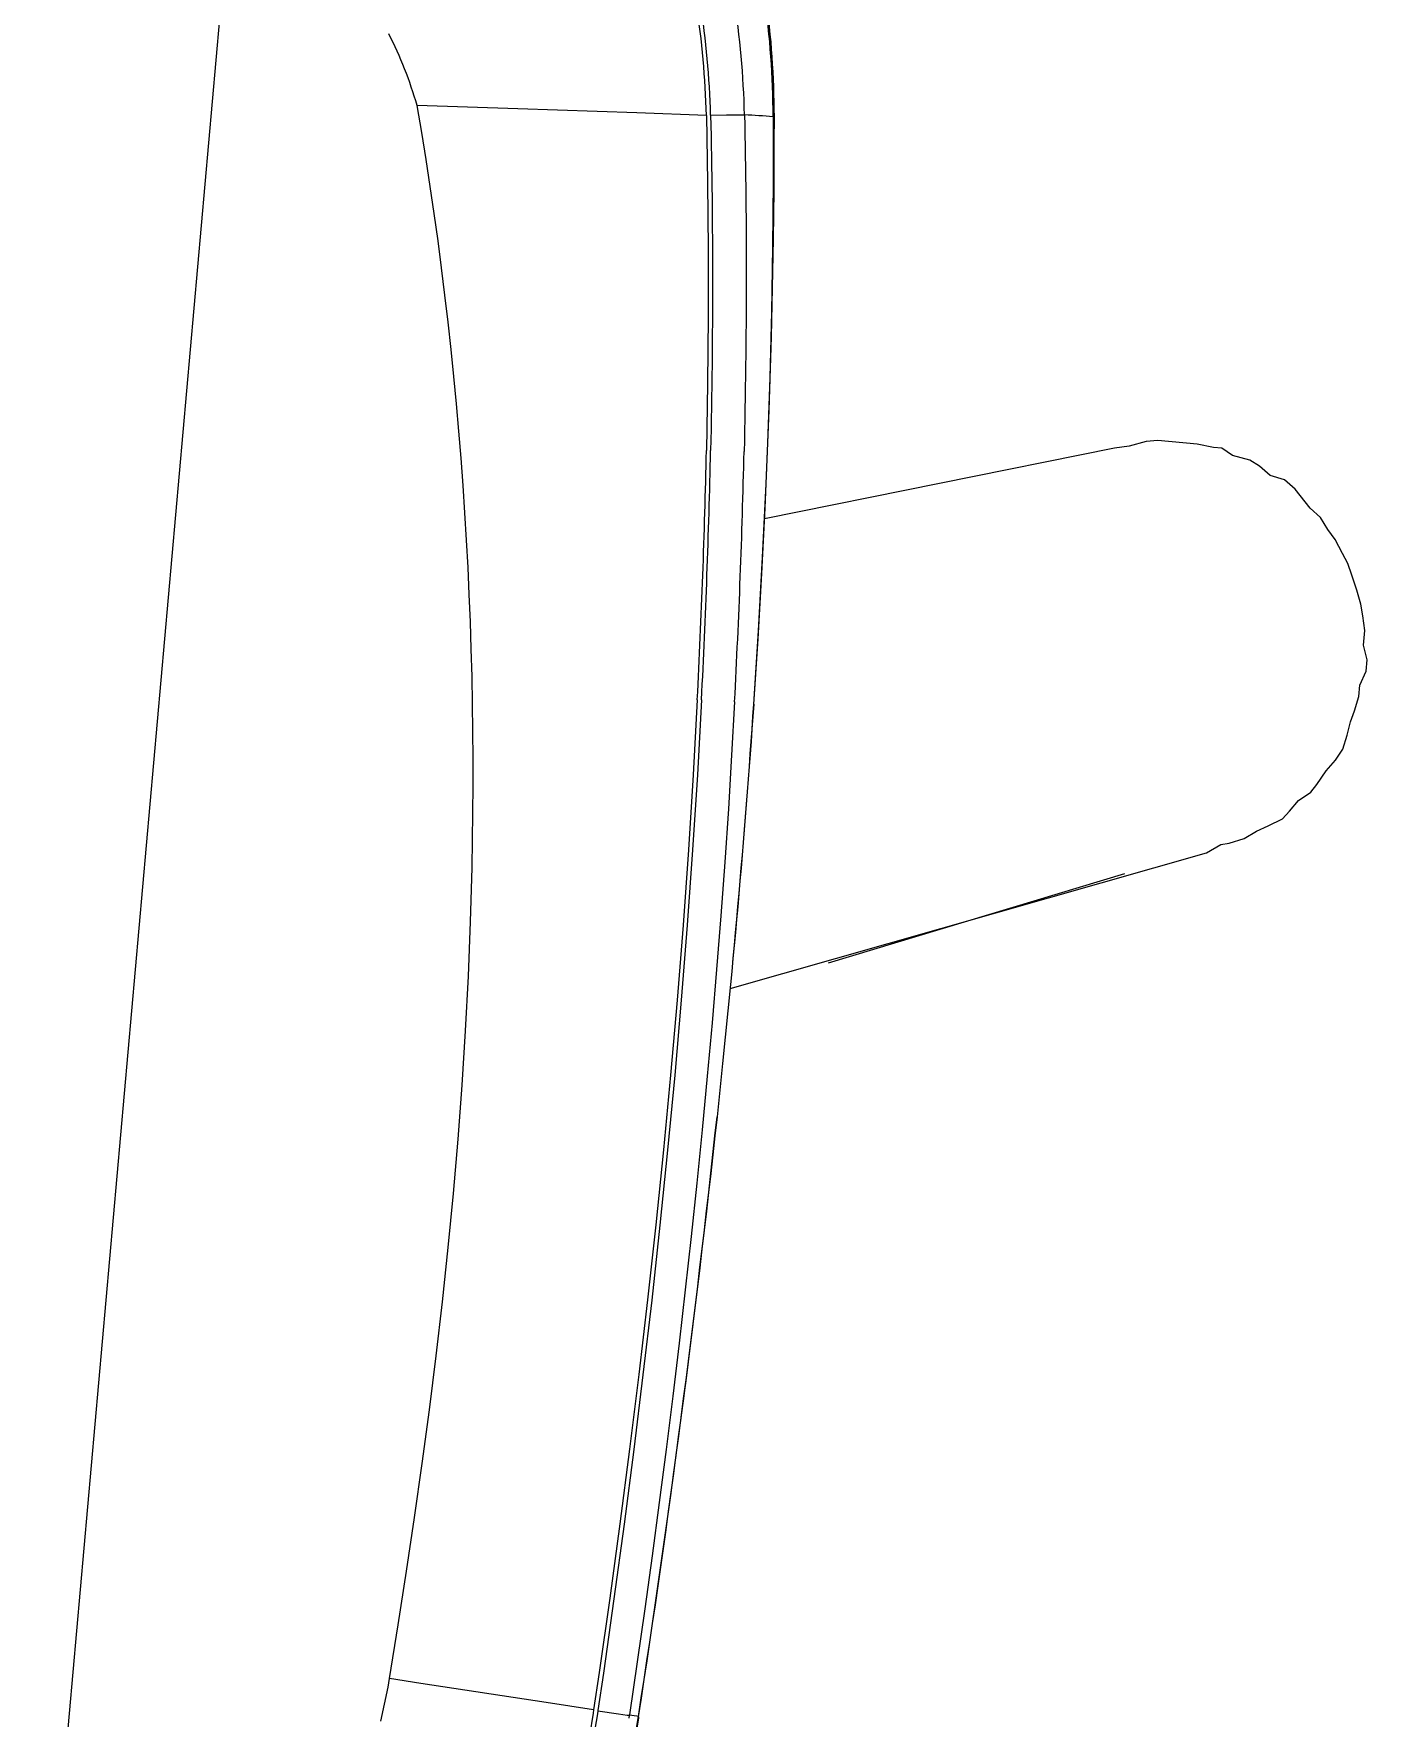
# Model space of a CAD drawing. Extents: x 741 to 1339, y 725 to 848.
# Drawn here: x 1102.4449 to 1102.6023, y 786.1386 to 786.3373 of the extents above; entities that cross this region are included whole.
import ezdxf

# ---------------------------------------------------------------- set-up
doc = ezdxf.new("R2010")
doc.units = 0
doc.header["$MEASUREMENT"] = 0
doc.linetypes.add('CONTINU', pattern=[0])
for name, color, linetype in [('Lay Out', 31, 'CONTINUOUS'), ('PAREDES', 7, 'CONTINUOUS'), ('PENA-008', 8, 'CONTINUOUS')]:
    doc.layers.add(name, color=color, linetype=linetype)

# ---------------------------------------------------------------- blocks, each defined once
blk = doc.blocks.new('A$C12870BC7')
at = {"layer": 'Lay Out', "linetype": 'CONTINU', "ltscale": 0.6}
for p, q in [((1.210796743061962, 0.8310076779898878), (1.209153693146334, 0.8307482490559011)), ((1.213650461336499, 0.8309212016786347), (1.210796743061962, 0.8310076779898878)), ((1.215293511252241, 0.8311806306126215), (1.213650461336499, 0.8309212016786347)), ((1.21693656116787, 0.8309212016786347), (1.215293511252241, 0.8311806306126215)), ((1.218406658460765, 0.8308347253671542), (1.21693656116787, 0.8309212016786347)), ((1.220222660999127, 0.8304023438104338), (1.218406658460765, 0.8308347253671542)), ((1.204743401267535, 0.8291051991402725), (1.20301387504054, 0.8278945307813643)), ((1.20604054593781, 0.8295375806969929), (1.204743401267535, 0.8291051991402725)), ((1.207683595853439, 0.8297970096309797), (1.20604054593781, 0.8295375806969929)), ((1.209153693146334, 0.8307482490559011), (1.207683595853439, 0.8297970096309797)), ((1.221519805669402, 0.830142914876447), (1.220222660999127, 0.8304023438104338)), ((1.22290342665093, 0.829624057008246), (1.221519805669402, 0.830142914876447)), ((1.224632952877926, 0.8289322465175388), (1.22290342665093, 0.829624057008246)), ((1.226189526482301, 0.8282404360266042), (1.224632952877926, 0.8289322465175388)), ((1.201543777747531, 0.8274621492246439), (1.200851967256824, 0.8267703387337093)), ((1.20301387504054, 0.8278945307813643), (1.201543777747531, 0.8274621492246439)), ((1.227400194841209, 0.827548625535897), (1.226189526482301, 0.8282404360266042)), ((1.228870292134104, 0.8265973861109757), (1.227400194841209, 0.827548625535897)), ((1.199295393652449, 0.8255596703748012), (1.196009293821191, 0.822273570543544)), ((1.200851967256824, 0.8267703387337093), (1.199295393652449, 0.8255596703748012)), ((1.230080960493012, 0.8253867177520675), (1.228870292134104, 0.8265973861109757)), ((1.231724010408641, 0.8246084309501072), (1.230080960493012, 0.8253867177520675)), ((1.232675249833449, 0.8236571915251858), (1.231724010408641, 0.8246084309501072)), ((1.233453536635636, 0.8220141416095572), (1.232675249833449, 0.8236571915251858)), ((1.195231007019004, 0.8211493784961164), (1.194366243905563, 0.8192468996462736)), ((1.196009293821191, 0.822273570543544), (1.195231007019004, 0.8211493784961164)), ((1.234404776060444, 0.8210629021846358), (1.233453536635636, 0.8220141416095572)), ((1.235356015485365, 0.8195928048917409), (1.234404776060444, 0.8210629021846358)), ((1.194366243905563, 0.8192468996462736), (1.193415004480755, 0.8177768023533787)), ((1.236047825976186, 0.8183821365328328), (1.235356015485365, 0.8195928048917409)), ((1.193415004480755, 0.8177768023533787), (1.173291836399983, 0.7807645467762683)), ((1.236999065400994, 0.8170849918626715), (1.236047825976186, 0.8183821365328328)), ((1.237950304825802, 0.8156148945695492), (1.236999065400994, 0.8170849918626715)), ((1.238382686382522, 0.8141447972766542), (1.237950304825802, 0.8156148945695492)), ((1.238642115316622, 0.8125017473610257), (1.238382686382522, 0.8141447972766542)), ((1.137563128132285, 0.8120059873783845), (1.137585009052657, 0.8119878611719429)), ((1.137668049735282, 0.8120946925003096), (1.137689860524631, 0.8120765285311933)), ((1.23916097318471, 0.8105992685114103), (1.238642115316622, 0.8125017473610257)), ((1.135224065288014, 0.8095522007534015), (1.135241198868755, 0.8095385629410572)), ((1.23942040211881, 0.8094750764637553), (1.23916097318471, 0.8105992685114103)), ((1.239247449496077, 0.8077455502368736), (1.23942040211881, 0.8094750764637553)), ((1.239506878430177, 0.806102500321245), (1.239247449496077, 0.8077455502368736)), ((1.132699446196227, 0.8064477049013163), (1.132711201256768, 0.8064383666683312)), ((1.239679831052797, 0.8048918319623368), (1.239506878430177, 0.806102500321245)), ((1.238815067939356, 0.8016057321308523), (1.239247449496077, 0.8030758294239746)), ((1.239247449496077, 0.8030758294239746), (1.239679831052797, 0.8048918319623368)), ((1.238555639005256, 0.7999626822152237), (1.238815067939356, 0.8016057321308523)), ((1.237863828514435, 0.798233155988342), (1.238555639005256, 0.7999626822152237)), ((1.236999065400994, 0.7954659140250584), (1.237344970646348, 0.7973683928749011)), ((1.237344970646348, 0.7973683928749011), (1.237863828514435, 0.798233155988342)), ((1.213179625800251, 0.742070670253284), (1.236999065400994, 0.7954659140250584)), ((1.218320182149398, 0.7529195688409942), (1.232675249833449, 0.7864723776447278)), ((1.08676827062385, 0.7693182806344936), (1.262312599828022, 0.5937739514302081)), ((1.271262856552141, 0.6779447490369108), (1.271297199239427, 0.6779060690073635)), ((1.271297199239427, 0.6779060690073635), (1.271539691195755, 0.6776318346112618)), ((1.272152918017753, 0.6786218923148368), (1.272075498616971, 0.6786171395804246)), ((1.272152804728933, 0.6786245950618337), (1.27215292341242, 0.678621886920169)), ((1.272152804728933, 0.6786245950618337), (1.272245183644657, 0.6785193335922628)), ((1.272152918017753, 0.6786218923148368), (1.272245291538695, 0.6785166146612625)), ((1.268105185100183, 0.6750977478134388), (1.268373560847465, 0.6747949322743949)), ((1.268486779505736, 0.6754318148744147), (1.268521025088319, 0.675393296686039)), ((1.268521030482987, 0.6753933128702698), (1.268756665770127, 0.6751273593452112))]:
    blk.add_line(p, q, dxfattribs=at)
for points in [[(1.137585009052657, 0.8119878611719429), (1.143457608578444, 0.8070656790630579), (1.149305699962667, 0.8020764461748655), (1.155119669842577, 0.7970303800775724), (1.160897737965627, 0.7919310736438234), (1.166639399926964, 0.7867810381085434), (1.172343846521073, 0.7815830679287643), (1.178010953669684, 0.7763394666428809), (1.183640899397972, 0.7710523220016654), (1.189236339249248, 0.7657214384471587)], [(1.137585030631556, 0.8119878827508415), (1.137658948869159, 0.8120580462744016), (1.137674124172293, 0.8120699739654498), (1.137684492793881, 0.8120761131390424), (1.137687864484008, 0.8120769924758093), (1.13769002776047, 0.8120764260318225)], [(1.18925503324823, 0.765736536875707), (1.182964330655921, 0.7717361412262704), (1.176630535166225, 0.7776816690614083), (1.170250922453135, 0.7835724568326583), (1.163825314491703, 0.7894055104786872), (1.157354291212471, 0.795177272192646), (1.153015540973854, 0.7989891108770877), (1.148657779797588, 0.8027705018507874), (1.144281347549907, 0.8065202205159636), (1.139881410575697, 0.8102414173795438), (1.137689822761615, 0.8120765878729941)], [(1.132711190467433, 0.8064383558787682), (1.133874455940543, 0.807912086581851), (1.134858460786006, 0.8091004428245157), (1.135241171895188, 0.809538525178155)], [(1.132402915487489, 0.8060552887191221), (1.126885249738791, 0.7999493952079462), (1.117514891210192, 0.7894996103050431), (1.109594925893987, 0.7806199271019665)], [(1.132402915487489, 0.8060552887191221), (1.138561628548075, 0.8010831732276671), (1.144667527453919, 0.796059948307871), (1.150725197703821, 0.7909852579098384), (1.15674290398448, 0.7858546783754861), (1.162724632982588, 0.7806669203707912)], [(1.249820466209655, 0.6589849260665375), (1.245621514337188, 0.6638338750651798), (1.241395885652139, 0.6686585532893474), (1.237139210444241, 0.6734558641790187), (1.232847496632019, 0.6782230888029659), (1.228517569432313, 0.6829572519818754), (1.22414692300498, 0.6876553137997377), (1.219733477691364, 0.692314239735893), (1.215275404686793, 0.6969312191488513), (1.210770904857384, 0.701503800145943), (1.206218057688432, 0.7060300406335642), (1.201615194867657, 0.7105080052613317), (1.196961189576257, 0.7149355192893978), (1.192255051885979, 0.7193104868749884), (1.187495941403029, 0.7236309215866328), (1.18268314737503, 0.7278949015615268), (1.180256436939374, 0.7300051370666694), (1.177816100323696, 0.7321005578712771), (1.175362087795577, 0.7341809331826568), (1.172894373392921, 0.7362460515962681), (1.170412917329884, 0.7382956723729563), (1.167917703422347, 0.7403295743304312), (1.165408712788746, 0.7423475174039282), (1.162885961613313, 0.744349291200038), (1.16034944180393, 0.7463346448651151), (1.157799181682833, 0.748303355867634), (1.155235210920921, 0.7502551787483895), (1.152657561886315, 0.7521898653510704), (1.150066283131366, 0.7541071944929314), (1.147461409721757, 0.7560069153198725), (1.144842987512391, 0.7578888093469374), (1.142211059660951, 0.759752639206468), (1.139565682811792, 0.7615981756241723), (1.136906878543812, 0.7634251596537212), (1.134234735869484, 0.7652333728099308), (1.131549300643826, 0.767022575028264), (1.128850621419303, 0.7687925019684059), (1.126138773721607, 0.7705429054738175), (1.123413833076768, 0.7722735373879601), (1.120675875010591, 0.7739841279760782), (1.117924548867165, 0.7756746178959162), (1.115159228860932, 0.7773451581995374), (1.112381911032514, 0.7789942060012578), (1.109594925893987, 0.7806199271019665)], [(1.1875877985496, 0.7641920667645223), (1.192185812879927, 0.7598873732938642), (1.196785348516812, 0.7555296930381843), (1.201359254588112, 0.7511452274013806), (1.205907668532348, 0.7467347668343933), (1.210430785612573, 0.7422991086996404), (1.214928800333098, 0.7378390079604884), (1.219401934003315, 0.7333552143548019), (1.223850442197147, 0.7288484865125753), (1.228274552841128, 0.7243195459755185), (1.232674569387143, 0.7197691034960059), (1.237051109528977, 0.7151975124272809), (1.241404687112151, 0.7106052299700565), (1.245735666279245, 0.7059929277657062), (1.250044136042732, 0.7013615957419148), (1.254329699892025, 0.6967126661927665), (1.258592875718648, 0.6920467864829476), (1.262835044566884, 0.6873637624030522), (1.267057932742148, 0.6826630976402299), (1.271262689316302, 0.6779449378514215)], [(1.184909957718958, 0.7613449967586945), (1.191373319169486, 0.7552980201612769), (1.197814145591622, 0.749171165526846), (1.204205376010975, 0.7429917743541097), (1.210547365845798, 0.7367619512101697), (1.21684056888347, 0.7304837454503428), (1.223085516291519, 0.72415919378615), (1.229282835204401, 0.7177903016993383), (1.235433771798796, 0.7113784987859759), (1.241539805572245, 0.704925153952459), (1.247601583889434, 0.6984325761325323), (1.253618661687085, 0.6919044256324156), (1.259593501647885, 0.6853418218538678), (1.265530940124052, 0.6787438557887668), (1.268486779505736, 0.6754318148744147)], [(1.18457349136321, 0.760977281578576), (1.191057495649659, 0.7549105684556849), (1.197491319071389, 0.7487896378807051), (1.203875783983619, 0.7426161274836574), (1.210211510440388, 0.736391769301477), (1.216499105682999, 0.7301184376569978), (1.222739161442917, 0.7237980223824394), (1.228932376334512, 0.7174323927429356), (1.235079614859217, 0.7110233384312465), (1.241182020694112, 0.7045725425957841), (1.247240136007065, 0.6980824625236579), (1.253250365227643, 0.6915601895539254), (1.259217188657942, 0.6850046528377476), (1.265150138740125, 0.6784098588589274), (1.268105185100183, 0.6750977478134388)], [(1.268521019693537, 0.6753933020807068), (1.270358919907324, 0.6770277787864103), (1.271112716538084, 0.6777252007577914), (1.271297199239427, 0.6779060690073635)], [(1.272075498616971, 0.6786171395804246), (1.271970361225783, 0.6785163718996188), (1.271297199239427, 0.6779060690073635)], [(1.273533039812435, 0.6770198539659447), (1.272244568648318, 0.6785200349038547)], [(1.272244654963572, 0.678517337551753), (1.27347668673184, 0.6770839969995137)], [(1.268105185100183, 0.6750977478134388), (1.263851973292333, 0.671329595443936), (1.252627794777879, 0.6614492809169548), (1.249820466209655, 0.6589849260665375)], [(1.268373560847465, 0.6747949322743949), (1.270150517087188, 0.6727283451525778)], [(1.268756676559576, 0.6751273701345468), (1.269964901497872, 0.6737347326259311)], [(1.253005407891635, 0.6549610431363959), (1.251767296291575, 0.6566078791095293), (1.250480912878004, 0.658205364328083), (1.249820466209655, 0.6589849260665375)]]:
    blk.add_lwpolyline(points, dxfattribs=at)
for centre, radius, start, end in [((1.069516297731695, 0.7298311925828926), 0.1066915404956785, 50.37258838434305, 57.98553029421594), ((1.069556412752434, 0.7302532850333279), 0.1064764486579295, 50.23135362695709, 57.84698019990748), ((1.068496957573359, 0.7256774860950514), 0.1071795005868568, 51.49575853218715, 58.87542317555824), ((1.068321996524958, 0.7253118114617934), 0.1030817313832588, 51.56322022819815, 58.92175906471595), ((1.068202153169921, 0.7251202724874162), 0.1037979590509791, 51.58357384951977, 58.93550029215052), ((1.229952040175078, 0.7213338428598632), 0.1294218413661188, 135.5362604465097, 137.0371126013185), ((1.090420992506381, 0.7373863140503687), 0.04729496669972466, 66.08289830277432, 77.14218287262723), ((0.5058099334575559, 0.03191898626870682), 1.000521873003552, 47.04513871720314, 48.73658065654757), ((0.5026512066665987, 0.02628460407051136), 1.002392324380746, 47.13334365373201, 48.81460850860599), ((0.5036780960392093, 0.02734671681584189), 1.001413581370739, 47.13526298971216, 48.81919844943288), ((0.09996924518640071, -0.3514573328168211), 1.560473651640011, 41.30801895431698, 43.92962988456285), ((0.09996330258246644, -0.3514633017198179), 1.560483661234277, 41.30811439547206, 43.92965726756708)]:
    blk.add_arc(centre, radius, start, end, dxfattribs=at)
at = {"layer": 'Lay Out', "linetype": 'CONTINU', "ltscale": 0.6, "extrusion": (0, 0, -0.9999999999999999)}
blk.add_ellipse((1.163721414173608, 0.7032317330224629), major_axis=(0.177924708402436, -0.1742878934797551), ratio=0.2431697518399786, start_param=4.322198867797852, end_param=4.489236354827881, dxfattribs=at)
at = {"layer": 'Lay Out', "linetype": 'CONTINU', "ltscale": 0.6, "extrusion": (0, 0, -1)}
for centre, major_axis, ratio, start_param, end_param in [((1.160465653848689, 0.7070630435548679), (0.1720038906729328, -0.1662017284520558), 0.2350338850617888, 4.331061840057373, 4.503704071044922), ((1.508991796042153, -0.09685597935070689), (0.5372734645212699, -0.9710975839437661), 0.2166838983586814, 3.75175142288208, 3.822144269943237), ((1.347545199310105, 0.3390250167256141), (0.3558326534357093, -0.5320083518524785), 0.2285765391868614, 3.948593854904175, 4.047792434692383), ((1.06444494126066, 0.6194820665971434), (0.3950018765564416, -0.3943388205793297), 0.3439620009450118, 4.773130416870117, 4.901931762695312), ((1.197381529421989, 0.612873977369432), (0.06196290210210866, 0.07787758580264886), 0.9951914850687276, 0.1778048276901245, 0.8503928780555725)]:
    blk.add_ellipse(centre, major_axis=major_axis, ratio=ratio, start_param=start_param, end_param=end_param, dxfattribs=at)
blk = doc.blocks.new('Layout')
at = {"layer": 'PENA-008', "color": 7, "ltscale": 0.2, "rotation": 309.9340696695724}
blk.add_blockref('A$C12870BC7', (1155.442080052279, 501.922035493262), dxfattribs=at)

msp = doc.modelspace()

# ---------------------------------------------------------------- block references
at = {"layer": 'PAREDES', "color": 7, "lineweight": 0}
msp.add_blockref('Layout', (-54.26272107964405, 284.7565376754262), dxfattribs=at)

doc.saveas('drawing.dxf')
